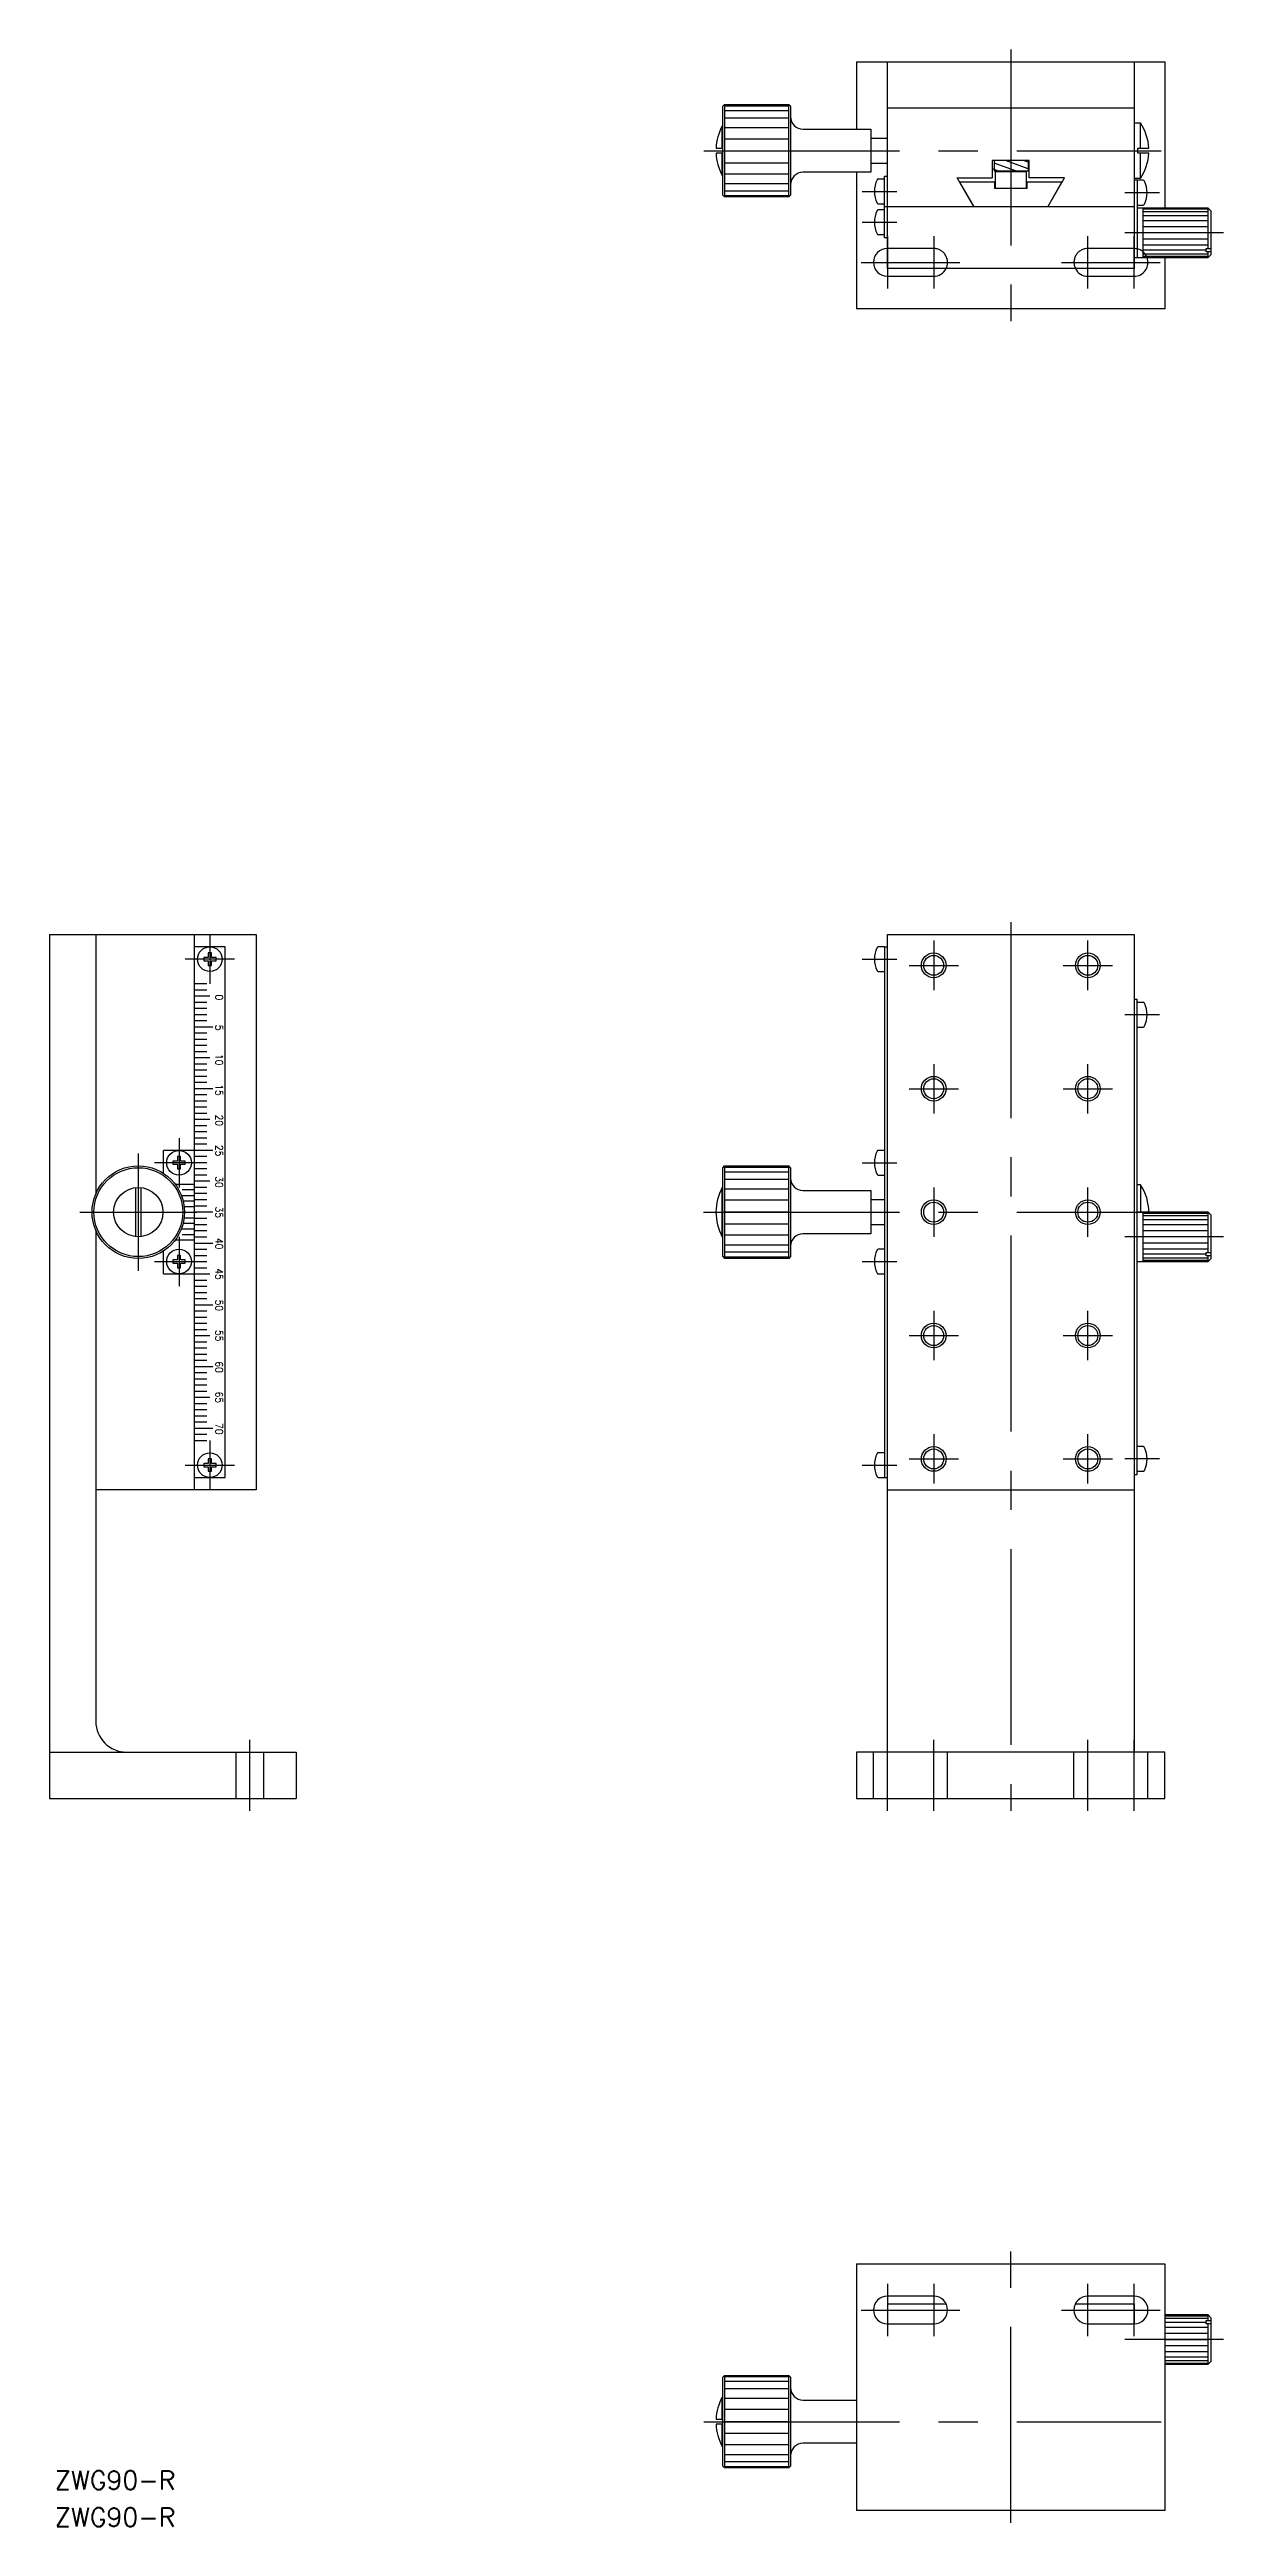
# Model space of a CAD drawing. Extents: x -156 to 312, y -213 to 188.
# Drawn here: x -155.9 to 34.5, y -213 to 188.4 of the extents above; entities that cross this region are included whole.
import ezdxf

# ---------------------------------------------------------------- set-up
doc = ezdxf.new("R2010")
doc.units = 0
doc.linetypes.add('CENTER', pattern=[50.8, 31.75, -6.35, 6.35, -6.35])
doc.linetypes.add('DASHED', pattern=[19.05, 12.7, -6.35])
doc.layers.get('0').update_dxf_attribs({"linetype": 'CONTINUOUS'})
doc.layers.add('CENTER', color=1, linetype='CONTINUOUS')
doc.styles.add('CONVERTER_1', font='txt.shx', dxfattribs={"width": 0.9})
doc.styles.get("Standard").update_dxf_attribs({"font": 'txt.shx', "height": 3, "bigfont": 'bigfont.shx'})

# ---------------------------------------------------------------- blocks, each defined once
blk = doc.blocks.new('*U2')
at = {"color": 7, "linetype": 'CONTINUOUS', "style": 'CONVERTER_1', "width": 0.9}
blk.add_text('70', height=1.2, rotation=270, dxfattribs=at).set_placement((-128.98, -34.19))
blk = doc.blocks.new('*U3')
at = {"color": 7, "linetype": 'CONTINUOUS', "style": 'CONVERTER_1', "width": 0.9}
blk.add_text('65', height=1.2, rotation=270, dxfattribs=at).set_placement((-128.98, -29.1))
blk = doc.blocks.new('*U4')
at = {"color": 7, "linetype": 'CONTINUOUS', "style": 'CONVERTER_1', "width": 0.9}
blk.add_text('60', height=1.2, rotation=270, dxfattribs=at).set_placement((-128.98, -24.19))
blk = doc.blocks.new('*U5')
at = {"color": 7, "linetype": 'CONTINUOUS', "style": 'CONVERTER_1', "width": 0.9}
blk.add_text('35', height=1.2, rotation=270, dxfattribs=at).set_placement((-128.98, 0.9))
blk = doc.blocks.new('*U6')
at = {"color": 7, "linetype": 'CONTINUOUS', "style": 'CONVERTER_1', "width": 0.9}
blk.add_text('45', height=1.2, rotation=270, dxfattribs=at).set_placement((-128.98, -9.1))
blk = doc.blocks.new('*U7')
at = {"color": 7, "linetype": 'CONTINUOUS', "style": 'CONVERTER_1', "width": 0.9}
blk.add_text('55', height=1.2, rotation=270, dxfattribs=at).set_placement((-128.98, -19.1))
blk = doc.blocks.new('*U8')
at = {"color": 7, "linetype": 'CONTINUOUS', "style": 'CONVERTER_1', "width": 0.9}
blk.add_text('50', height=1.2, rotation=270, dxfattribs=at).set_placement((-128.98, -14.19))
blk = doc.blocks.new('*U9')
at = {"color": 7, "linetype": 'CONTINUOUS', "style": 'CONVERTER_1', "width": 0.9}
blk.add_text('40', height=1.2, rotation=270, dxfattribs=at).set_placement((-128.98, -4.19))
blk = doc.blocks.new('*U10')
at = {"color": 7, "linetype": 'CONTINUOUS', "style": 'CONVERTER_1', "width": 0.9}
blk.add_text('30', height=1.2, rotation=270, dxfattribs=at).set_placement((-128.98, 5.81))
blk = doc.blocks.new('*U11')
at = {"color": 7, "linetype": 'CONTINUOUS', "style": 'CONVERTER_1', "width": 0.9}
blk.add_text('25', height=1.2, rotation=270, dxfattribs=at).set_placement((-128.98, 10.9))
blk = doc.blocks.new('*U12')
at = {"color": 7, "linetype": 'CONTINUOUS', "style": 'CONVERTER_1', "width": 0.9}
blk.add_text('15', height=1.2, rotation=270, dxfattribs=at).set_placement((-128.98, 20.72))
blk = doc.blocks.new('*U13')
at = {"color": 7, "linetype": 'CONTINUOUS', "style": 'CONVERTER_1', "width": 0.9}
blk.add_text('20', height=1.2, rotation=270, dxfattribs=at).set_placement((-128.98, 15.81))
blk = doc.blocks.new('*U14')
at = {"color": 7, "linetype": 'CONTINUOUS', "style": 'CONVERTER_1', "width": 0.9}
blk.add_text('5', height=1.2, rotation=270, dxfattribs=at).set_placement((-128.98, 30.36))
blk = doc.blocks.new('*U15')
at = {"color": 7, "linetype": 'CONTINUOUS', "style": 'CONVERTER_1', "width": 0.9}
blk.add_text('10', height=1.2, rotation=270, dxfattribs=at).set_placement((-128.98, 25.63))
blk = doc.blocks.new('*U16')
at = {"color": 7, "linetype": 'CONTINUOUS', "style": 'CONVERTER_1', "width": 0.9}
blk.add_text('0', height=1.2, rotation=270, dxfattribs=at).set_placement((-128.98, 35.27))
blk = doc.blocks.new('*U17')
at = {"color": 7, "linetype": 'CONTINUOUS'}
blk.add_text('ZWG90-R', height=3, dxfattribs=at).set_placement((-155, -213))
blk = doc.blocks.new('*U18')
at = {"color": 7, "linetype": 'CONTINUOUS'}
blk.add_text('ZWG90-R', height=3, dxfattribs=at).set_placement((-155, -207))

msp = doc.modelspace()

# ---------------------------------------------------------------- linework, layer by layer
at = {"color": 7, "linetype": 'CONTINUOUS'}
for p, q in [((-25, 186.42), (25, 186.42)), ((-25, 186.42), (-25, 175.52)), ((-20, 152.92), (-20, 186.42)), ((20, 186.42), (20, 152.92)), ((25, 186.42), (25, 162.72)), ((-46.4, 179.52), (-46.7, 179.22)), ((-46.7, 164.82), (-46.7, 179.22)), ((-46.4, 179.52), (-46.4, 164.52)), ((-46.4, 179.52), (-36, 179.52)), ((-36, 179.26), (-46.4, 179.26)), ((-46.4, 178.51), (-36, 178.51)), ((-36, 177.32), (-46.4, 177.32)), ((-36, 164.52), (-36, 179.52)), ((-35.7, 179.22), (-36, 179.52)), ((-35.7, 179.22), (-35.7, 164.82)), ((20, 178.92), (-20, 178.92)), ((-46.8, 176.02), (-46.7, 176.02)), ((-46.8, 172.42), (-46.8, 176.02)), ((-46.4, 175.77), (-36, 175.77)), ((-46.4, 173.96), (-36, 173.96)), ((-33.7, 175.52), (-22.7, 175.52)), ((-22.7, 175.52), (-22.7, 168.52)), ((-20, 174.02), (-22.7, 174.02)), ((20, 176.52), (21.01, 176.52)), ((21.01, 176.52), (21.01, 172.42)), ((-47.79, 172.42), (-46.7, 172.42)), ((-46.7, 171.62), (-47.79, 171.62)), ((-46.8, 168.02), (-46.8, 171.62)), ((-46.4, 172.02), (-36, 172.02)), ((-46.4, 170.07), (-36, 170.07)), ((-22.7, 170.02), (-20, 170.02)), ((-3, 170.42), (-3, 167.62)), ((3, 170.42), (-3, 170.42)), ((-2.7, 169.02), (-3, 169.02)), ((-2.7, 170.42), (-2.7, 168.69)), ((2.8, 168.69), (-2.7, 168.69)), ((-2.5, 165.92), (-2.5, 168.69)), ((2.5, 168.62), (-2.5, 168.62)), ((2.5, 168.69), (2.5, 165.92)), ((2.8, 170.42), (2.8, 168.69)), ((3, 167.62), (3, 170.42)), ((20.6, 172.42), (22.39, 172.42)), ((20.6, 171.62), (20.6, 172.42)), ((22.39, 171.62), (20.6, 171.62)), ((21.01, 171.62), (21.01, 167.52)), ((-46.7, 168.02), (-46.8, 168.02)), ((-46.4, 164.52), (-46.7, 164.82)), ((-46.4, 168.27), (-36, 168.27)), ((-46.4, 166.71), (-36, 166.71)), ((-46.4, 165.52), (-36, 165.52)), ((-46.4, 164.77), (-36, 164.77)), ((-36, 164.52), (-35.7, 164.82)), ((-22.7, 168.52), (-33.7, 168.52)), ((-25, 168.52), (-25, 146.42)), ((-20.5, 167.42), (-21.49, 167.42)), ((-20.5, 167.92), (-20, 167.92)), ((-20.5, 157.92), (-20.5, 167.92)), ((-8.71, 167.62), (-3, 167.62)), ((-6, 162.92), (-8.71, 167.62)), ((-2.6, 166.92), (-8.31, 166.92)), ((-8.31, 166.92), (-6, 162.92)), ((-2.6, 165.92), (-2.6, 166.92)), ((2.6, 165.92), (-2.6, 165.92)), ((8.31, 166.92), (2.6, 166.92)), ((2.6, 166.92), (2.6, 165.92)), ((8.71, 167.62), (3, 167.62)), ((6, 162.92), (8.71, 167.62)), ((6, 162.92), (8.31, 166.92)), ((21.01, 167.52), (20, 167.52)), ((21, 167.22), (20, 167.22)), ((20.5, 167.22), (20.5, 154.72)), ((21.49, 167.22), (20.5, 167.22)), ((-36, 164.52), (-46.4, 164.52)), ((-21.49, 163.42), (-20.5, 163.42)), ((-20.5, 162.42), (-21.49, 162.42)), ((20, 162.92), (-20.5, 162.92)), ((20.5, 163.22), (21.49, 163.22)), ((32, 162.72), (20.5, 162.72)), ((21.49, 162.58), (32, 162.58)), ((21.49, 162.18), (32, 162.18)), ((21.49, 161.54), (32, 161.54)), ((21.49, 160.72), (32, 160.72)), ((21.5, 154.72), (21.5, 162.72)), ((32, 156.18), (32, 162.72)), ((32, 162.72), (32.5, 162.22)), ((32.5, 155.22), (32.5, 162.22)), ((-21.49, 158.42), (-20.5, 158.42)), ((-20, 157.92), (-20.5, 157.92)), ((21.49, 159.75), (32, 159.75)), ((32, 158.72), (21.49, 158.72)), ((32, 157.68), (21.49, 157.68)), ((32, 156.72), (21.49, 156.72)), ((20, 152.92), (-20, 152.92)), ((20, 154.72), (32, 154.72)), ((31.7, 155.89), (21.49, 155.89)), ((32, 155.25), (21.49, 155.25)), ((32, 154.85), (21.49, 154.85)), ((25, 154.72), (25, 146.42)), ((31.7, 155.62), (31.7, 156.18)), ((31.7, 156.18), (32.5, 156.18)), ((32.5, 155.62), (31.7, 155.62)), ((32, 154.72), (32, 155.62)), ((32.5, 155.22), (32, 154.72)), ((-20, 151.67), (-12.5, 151.67)), ((12.5, 151.67), (20, 151.67)), ((25, 146.42), (-25, 146.42)), ((-155.88, 45), (-155.88, -95)), ((-155.88, 45), (-122.38, 45)), ((-148.38, 45), (-148.38, 2.94)), ((-132.38, -45), (-132.38, 45)), ((-122.38, 45), (-122.38, -45)), ((-20, -87.5), (-20, 45)), ((-20, 45), (20, 45)), ((20, 45), (20, -87.5)), ((-127.38, 43), (-132.38, 43)), ((-130.13, 41.25), (-130.88, 41.25)), ((-130.88, 41.25), (-130.88, 40.75)), ((-130.88, 40.75), (-130.13, 40.75)), ((-129.63, 42), (-130.13, 42)), ((-130.13, 42), (-130.13, 41.25)), ((-130.13, 40.75), (-130.13, 40)), ((-129.63, 41.25), (-129.63, 42)), ((-128.88, 41.25), (-129.63, 41.25)), ((-129.63, 40), (-129.63, 40.75)), ((-129.63, 40.75), (-128.88, 40.75)), ((-128.88, 40.75), (-128.88, 41.25)), ((-127.38, -43), (-127.38, 43)), ((-20.5, 43), (-21.49, 43)), ((-20.5, 43), (-20.5, -43)), ((-20.5, 43), (-20, 43)), ((-130.38, 37), (-132.38, 37)), ((-130.13, 40), (-129.63, 40)), ((-21.49, 39), (-20.5, 39)), ((-130.38, 36), (-132.38, 36)), ((-129.88, 35), (-132.38, 35)), ((-130.38, 34), (-132.38, 34)), ((-130.38, 33), (-132.38, 33)), ((20, 34.5), (20.5, 34.5)), ((20.5, -42.5), (20.5, 34.5)), ((21.49, 34), (20.5, 34)), ((-130.38, 32), (-132.38, 32)), ((-130.38, 31), (-132.38, 31)), ((-129.38, 30), (-132.38, 30)), ((-130.38, 29), (-132.38, 29)), ((20.5, 30), (21.49, 30)), ((-130.38, 28), (-132.38, 28)), ((-130.38, 27), (-132.38, 27)), ((-130.38, 26), (-132.38, 26)), ((-129.88, 25), (-132.38, 25)), ((-130.38, 24), (-132.38, 24)), ((-130.38, 23), (-132.38, 23)), ((-130.38, 22), (-132.38, 22)), ((-130.38, 21), (-132.38, 21)), ((-129.38, 20), (-132.38, 20)), ((-130.38, 19), (-132.38, 19)), ((-130.38, 18), (-132.38, 18)), ((-130.38, 17), (-132.38, 17)), ((-130.38, 16), (-132.38, 16)), ((-129.88, 15), (-132.38, 15)), ((-130.38, 14), (-132.38, 14)), ((-130.38, 13), (-132.38, 13)), ((-137.38, 6.28), (-137.38, 10)), ((-129.38, 10), (-137.38, 10)), ((-135.13, 8.25), (-135.88, 8.25)), ((-135.88, 8.25), (-135.88, 7.75)), ((-134.63, 9), (-135.13, 9)), ((-135.13, 9), (-135.13, 8.25)), ((-134.63, 8.25), (-134.63, 9)), ((-133.88, 8.25), (-134.63, 8.25)), ((-133.88, 7.75), (-133.88, 8.25)), ((-130.38, 12), (-132.38, 12)), ((-130.38, 11), (-132.38, 11)), ((-130.38, 9), (-132.38, 9)), ((-20.5, 10), (-21.49, 10)), ((-135.88, 7.75), (-135.13, 7.75)), ((-132.38, 4.5), (-135.38, 4.5)), ((-135.13, 7.75), (-135.13, 7)), ((-135.13, 7), (-134.63, 7)), ((-134.63, 7), (-134.63, 7.75)), ((-134.63, 7.75), (-133.88, 7.75)), ((-130.38, 8), (-132.38, 8)), ((-130.38, 7), (-132.38, 7)), ((-130.38, 6), (-132.38, 6)), ((-129.88, 5), (-132.38, 5)), ((-46.7, 7.2), (-46.4, 7.5)), ((-46.7, -7.2), (-46.7, 7.2)), ((-46.4, 7.5), (-46.4, -7.5)), ((-46.4, 7.5), (-36, 7.5)), ((-36, 7.24), (-46.4, 7.24)), ((-36, 6.5), (-46.4, 6.5)), ((-36, 5.3), (-46.4, 5.3)), ((-36, -7.5), (-36, 7.5)), ((-35.7, 7.2), (-36, 7.5)), ((-35.7, 7.2), (-35.7, -7.2)), ((-21.49, 6), (-20.5, 6)), ((21.06, 4.41), (20.5, 4.41)), ((21.06, 4.41), (21.06, 0)), ((-141.88, -3.98), (-141.88, 3.98)), ((-141.08, 3.98), (-141.08, -3.98)), ((-132.38, 3.6), (-134.38, 3.6)), ((-134.38, 2.7), (-132.38, 2.7)), ((-132.38, 1.8), (-134.2, 1.8)), ((-134.04, 0.9), (-132.38, 0.9)), ((-133.98, 0), (-132.38, 0)), ((-130.38, 4), (-132.38, 4)), ((-130.38, 3), (-132.38, 3)), ((-130.38, 2), (-132.38, 2)), ((-132.38, 1), (-130.38, 1)), ((-129.38, 0), (-132.38, 0)), ((-46.8, -4), (-46.8, 4)), ((-46.8, 4), (-46.7, 4)), ((-36, 3.75), (-46.4, 3.75)), ((-36, 1.94), (-46.4, 1.94)), ((-36, 0), (-46.4, 0)), ((-33.7, 3.5), (-22.7, 3.5)), ((-22.7, 3.5), (-22.7, -3.5)), ((-20.5, 2), (-22.7, 2)), ((32, 0), (20.5, 0)), ((21.5, -8), (21.5, 0)), ((32, -6.53), (32, 0)), ((32, 0), (32.5, -0.5)), ((-148.38, -2.94), (-148.38, -82.5)), ((-134.38, -2.7), (-132.38, -2.7)), ((-134.38, -3.6), (-132.38, -3.6)), ((-134.2, -1.8), (-132.38, -1.8)), ((-134.04, -0.9), (-132.38, -0.9)), ((-132.38, -1), (-130.38, -1)), ((-132.38, -2), (-130.38, -2)), ((-132.38, -3), (-130.38, -3)), ((-132.38, -4), (-130.38, -4)), ((-46.7, -4), (-46.8, -4)), ((-36, -1.94), (-46.4, -1.94)), ((-36, -3.75), (-46.4, -3.75)), ((-22.7, -3.5), (-33.7, -3.5)), ((-22.7, -2), (-20.5, -2)), ((21.5, -0.14), (32, -0.14)), ((21.5, -0.54), (32, -0.54)), ((21.5, -1.17), (32, -1.17)), ((21.5, -2), (32, -2)), ((21.5, -2.96), (32, -2.96)), ((32, -4), (21.5, -4)), ((32.5, -7.5), (32.5, -0.5)), ((-137.38, -10), (-137.38, -6.28)), ((-135.88, -7.75), (-135.88, -8.25)), ((-135.13, -7.75), (-135.88, -7.75)), ((-135.38, -4.5), (-132.38, -4.5)), ((-134.63, -7), (-135.13, -7)), ((-135.13, -7), (-135.13, -7.75)), ((-134.63, -7.75), (-134.63, -7)), ((-133.88, -7.75), (-134.63, -7.75)), ((-133.88, -8.25), (-133.88, -7.75)), ((-132.38, -5), (-129.38, -5)), ((-132.38, -6), (-130.38, -6)), ((-132.38, -7), (-130.38, -7)), ((-132.38, -8), (-130.38, -8)), ((-46.7, -7.2), (-46.4, -7.5)), ((-46.4, -5.3), (-36, -5.3)), ((-36, -6.5), (-46.4, -6.5)), ((-46.4, -7.24), (-36, -7.24)), ((-36, -7.5), (-46.4, -7.5)), ((-35.7, -7.2), (-36, -7.5)), ((-20.5, -6), (-21.49, -6)), ((20.5, -8), (32, -8)), ((32, -5.04), (21.5, -5.04)), ((32, -6), (21.5, -6)), ((31.7, -6.83), (21.5, -6.83)), ((32, -7.46), (21.5, -7.46)), ((32, -7.86), (21.5, -7.86)), ((31.7, -6.53), (32.5, -6.53)), ((31.7, -7.1), (31.7, -6.53)), ((32.5, -7.1), (31.7, -7.1)), ((32, -8), (32, -7.1)), ((32.5, -7.5), (32, -8)), ((-137.38, -10), (-129.88, -10)), ((-135.88, -8.25), (-135.13, -8.25)), ((-135.13, -8.25), (-135.13, -9)), ((-135.13, -9), (-134.63, -9)), ((-134.63, -8.25), (-133.88, -8.25)), ((-134.63, -9), (-134.63, -8.25)), ((-132.38, -9), (-130.38, -9)), ((-132.38, -11), (-130.38, -11)), ((-132.38, -12), (-130.38, -12)), ((-21.49, -10), (-20.5, -10)), ((-132.38, -13), (-130.38, -13)), ((-132.38, -14), (-130.38, -14)), ((-132.38, -15), (-129.38, -15)), ((-132.38, -16), (-130.38, -16)), ((-132.38, -17), (-130.38, -17)), ((-132.38, -18), (-130.38, -18)), ((-132.38, -19), (-130.38, -19)), ((-132.38, -20), (-129.88, -20)), ((-132.38, -21), (-130.38, -21)), ((-132.38, -22), (-130.38, -22)), ((-132.38, -23), (-130.38, -23)), ((-132.38, -24), (-130.38, -24)), ((-132.38, -25), (-129.38, -25)), ((-132.38, -26), (-130.38, -26)), ((-132.38, -27), (-130.38, -27)), ((-132.38, -28), (-130.38, -28)), ((-132.38, -29), (-130.38, -29)), ((-132.38, -30), (-129.88, -30)), ((-132.38, -31), (-130.38, -31)), ((-132.38, -32), (-130.38, -32)), ((-132.38, -33), (-130.38, -33)), ((-132.38, -34), (-130.38, -34)), ((-132.38, -35), (-129.38, -35)), ((-132.38, -36), (-130.38, -36)), ((-132.38, -37), (-130.38, -37)), ((-129.63, -40), (-130.13, -40)), ((-130.13, -40), (-130.13, -40.75)), ((-129.63, -40.75), (-129.63, -40)), ((-20.5, -39), (-21.49, -39)), ((21.49, -38), (20.5, -38)), ((-132.38, -43), (-127.38, -43)), ((-130.88, -40.75), (-130.88, -41.25)), ((-130.13, -40.75), (-130.88, -40.75)), ((-130.88, -41.25), (-130.13, -41.25)), ((-130.13, -41.25), (-130.13, -42)), ((-130.13, -42), (-129.63, -42)), ((-128.88, -40.75), (-129.63, -40.75)), ((-129.63, -41.25), (-128.88, -41.25)), ((-129.63, -42), (-129.63, -41.25)), ((-128.88, -41.25), (-128.88, -40.75)), ((-21.49, -43), (-20.5, -43)), ((-20.5, -43), (-20, -43)), ((20, -42.5), (20.5, -42.5)), ((20.5, -42), (21.49, -42)), ((-122.38, -45), (-148.38, -45)), ((-20, -45), (20, -45)), ((-155.88, -87.5), (-115.88, -87.5)), ((-115.88, -87.5), (-115.88, -95)), ((25, -87.5), (-25, -87.5)), ((-25, -87.5), (-25, -95)), ((25, -95), (25, -87.5)), ((-155.88, -95), (-115.88, -95)), ((-25, -95), (25, -95)), ((-25, -170.42), (-25, -210.42)), ((-25, -170.42), (25, -170.42)), ((25, -170.42), (25, -210.42)), ((-12.5, -175.67), (-20, -175.67)), ((20, -175.67), (12.5, -175.67)), ((-20, -176.92), (-20, -180.17)), ((-20, -176.92), (-10.48, -176.92)), ((-20, -180.17), (-12.5, -180.17)), ((10.48, -176.92), (20, -176.92)), ((12.5, -180.17), (20, -180.17)), ((20, -176.92), (20, -180.17)), ((32, -178.72), (25, -178.72)), ((25, -178.85), (32, -178.85)), ((25, -179.25), (32, -179.25)), ((25, -179.89), (31.7, -179.89)), ((31.7, -180.18), (31.7, -179.62)), ((31.7, -179.62), (32.5, -179.62)), ((32.5, -180.18), (31.7, -180.18)), ((32, -178.72), (32.5, -179.22)), ((32, -179.62), (32, -178.72)), ((32, -186.72), (32, -180.18)), ((32.5, -186.22), (32.5, -179.22)), ((25, -180.72), (32, -180.72)), ((25, -181.68), (32, -181.68)), ((25, -182.72), (32, -182.72)), ((32, -183.75), (25, -183.75)), ((-46.7, -188.82), (-46.4, -188.52)), ((-46.4, -188.52), (-46.4, -203.52)), ((-46.4, -188.52), (-36, -188.52)), ((-36, -203.52), (-36, -188.52)), ((-35.7, -188.82), (-36, -188.52)), ((32, -184.72), (25, -184.72)), ((32, -185.54), (25, -185.54)), ((32, -186.18), (25, -186.18)), ((32, -186.58), (25, -186.58)), ((25, -186.72), (32, -186.72)), ((32.5, -186.22), (32, -186.72)), ((-46.8, -195.62), (-46.8, -192.02)), ((-46.8, -192.02), (-46.7, -192.02)), ((-46.7, -203.22), (-46.7, -188.82)), ((-36, -188.77), (-46.4, -188.77)), ((-36, -189.52), (-46.4, -189.52)), ((-36, -190.71), (-46.4, -190.71)), ((-36, -192.27), (-46.4, -192.27)), ((-35.7, -188.82), (-35.7, -203.22)), ((-33.7, -192.52), (-25, -192.52)), ((-47.79, -195.62), (-46.7, -195.62)), ((-46.7, -196.42), (-47.79, -196.42)), ((-46.8, -200.02), (-46.8, -196.42)), ((-36, -194.07), (-46.4, -194.07)), ((-36, -196.02), (-46.4, -196.02)), ((-46.7, -200.02), (-46.8, -200.02)), ((-36, -197.96), (-46.4, -197.96)), ((-36, -199.77), (-46.4, -199.77)), ((-25, -199.52), (-33.7, -199.52)), ((-46.7, -203.22), (-46.4, -203.52)), ((-46.4, -201.32), (-36, -201.32)), ((-36, -202.51), (-46.4, -202.51)), ((-46.4, -203.26), (-36, -203.26)), ((-36, -203.52), (-46.4, -203.52)), ((-36, -203.52), (-35.7, -203.22)), ((25, -210.42), (-25, -210.42))]:
    msp.add_line(p, q, dxfattribs=at)
at = {"color": 3, "linetype": 'CONTINUOUS'}
for p, q in [((0.95, 168.69), (-2.7, 170.02)), ((-1.97, 168.69), (-2.7, 168.96)), ((2.8, 169.08), (-0.86, 170.42)), ((2.8, 170.15), (2.06, 170.42))]:
    msp.add_line(p, q, dxfattribs=at)
at = {"color": 3, "linetype": 'DASHED'}
for p, q in [((-12.5, 156.17), (-20, 156.17)), ((20, 156.17), (12.5, 156.17)), ((-125.63, -95), (-125.63, -87.5)), ((-121.13, -95), (-121.13, -87.5)), ((-22.25, -95), (-22.25, -87.5)), ((-10.25, -95), (-10.25, -87.5)), ((10.25, -95), (10.25, -87.5)), ((22.25, -95), (22.25, -87.5))]:
    msp.add_line(p, q, dxfattribs=at)
at = {"color": 7, "linetype": 'CONTINUOUS'}
for centre, radius in [((-129.88, 41), 2), ((-12.5, 40), 1.62), ((12.5, 40), 1.62), ((-12.5, 20), 1.62), ((12.5, 20), 1.62), ((-134.88, 8), 2), ((-141.48, 0), 7.5), ((-141.48, 0), 7.2), ((-141.48, 0), 4), ((-12.5, 0), 1.62), ((12.5, 0), 1.62), ((-134.88, -8), 2), ((-12.5, -20), 1.62), ((12.5, -20), 1.62), ((-129.88, -41), 2), ((-12.5, -40), 1.62), ((12.5, -40), 1.62)]:
    msp.add_circle(centre, radius, dxfattribs=at)
at = {"color": 3, "linetype": 'CONTINUOUS'}
for centre in [(-12.5, 40), (12.5, 40), (-12.5, 20), (12.5, 20), (-12.5, 0), (12.5, 0), (-12.5, -20), (12.5, -20), (-12.5, -40), (12.5, -40)]:
    msp.add_circle(centre, 2, dxfattribs=at)
at = {"color": 7, "linetype": 'CONTINUOUS'}
for centre, radius, start, end in [((-33.7, 177.52), 2, 180, 270), ((-39.3, 172.02), 8.5, 151.9275, 177.3027), ((14.4, 172.02), 8, 2.866, 34.2289), ((-39.3, 172.02), 8.5, 182.6973, 208.0725), ((14.4, 172.02), 8, 325.7711, 357.134), ((-33.7, 166.52), 2, 90, 180), ((-17.75, 165.42), 4.35, 154.3284, 205.6716), ((-21.49, 167.22), 0.2, 90, 154.3284), ((21.49, 167.02), 0.2, 25.6716, 90), ((17.75, 165.22), 4.35, 334.3284, 25.6716), ((-17.75, 160.42), 4.35, 154.3284, 205.6716), ((-21.49, 163.62), 0.2, 205.6716, 270), ((-21.49, 162.22), 0.2, 90, 154.3284), ((21.49, 163.42), 0.2, 270, 334.3284), ((-21.49, 158.62), 0.2, 205.6716, 270), ((-20, 153.92), 2.25, 90, 270), ((-12.5, 153.92), 2.25, 270, 333.6122), ((12.5, 153.92), 2.25, 206.3878, 270), ((20, 153.92), 2.25, 270, 20.8275), ((-17.75, 41), 4.35, 154.3284, 205.6716), ((-21.49, 42.8), 0.2, 90, 154.3284), ((-21.49, 39.2), 0.2, 205.6716, 270), ((21.49, 33.8), 0.2, 25.6716, 90), ((17.75, 32), 4.35, 334.3284, 25.6716), ((21.49, 30.2), 0.2, 270, 334.3284), ((-17.75, 8), 4.35, 154.3284, 205.6716), ((-21.49, 9.8), 0.2, 90, 154.3284), ((-33.7, 5.5), 2, 180, 270), ((-21.49, 6.2), 0.2, 205.6716, 270), ((14.39, 0), 8, 0, 33.4791), ((-39.3, 0), 8.5, 151.9275, 208.0725), ((-33.7, -5.5), 2, 90, 180), ((-17.75, -8), 4.35, 154.3284, 205.6716), ((-21.49, -6.2), 0.2, 90, 154.3284), ((-21.49, -9.8), 0.2, 205.6716, 270), ((-17.75, -41), 4.35, 154.3284, 205.6716), ((-21.49, -39.2), 0.2, 90, 154.3284), ((21.49, -38.2), 0.2, 25.6716, 90), ((17.75, -40), 4.35, 334.3284, 25.6716), ((-21.49, -42.8), 0.2, 205.6716, 270), ((21.49, -41.8), 0.2, 270, 334.3284), ((-143.38, -82.5), 5, 180, 270), ((-20, -177.92), 2.25, 90, 270), ((-12.5, -177.92), 2.25, 270, 90), ((12.5, -177.92), 2.25, 90, 270), ((20, -177.92), 2.25, 270, 90), ((-39.3, -196.02), 8.5, 151.9275, 177.3027), ((-33.7, -190.52), 2, 180, 270), ((-39.3, -196.02), 8.5, 182.6973, 208.0725), ((-33.7, -201.52), 2, 90, 180)]:
    msp.add_arc(centre, radius, start, end, dxfattribs=at)
at = {"color": 3, "linetype": 'DASHED'}
for centre, start, end in [((-12.5, 153.92), 333.6122, 90), ((12.5, 153.92), 90, 206.3878), ((20, 153.92), 20.8275, 90)]:
    msp.add_arc(centre, 2.25, start, end, dxfattribs=at)
at = {"layer": 'CENTER', "color": 1, "linetype": 'CENTER'}
for p, q in [((0, 188.42), (0, 144.42)), ((-49.79, 172.02), (24.39, 172.02)), ((-24.1, 165.42), (-18.5, 165.42)), ((24.1, 165.22), (18.5, 165.22)), ((-24.1, 160.42), (-18.5, 160.42)), ((-20, 158.17), (-20, 149.67)), ((-12.5, 158.17), (-12.5, 149.67)), ((12.5, 149.67), (12.5, 158.17)), ((34.5, 158.72), (18.5, 158.72)), ((20, 149.67), (20, 158.17)), ((-24.25, 153.92), (-8.25, 153.92)), ((8.25, 153.92), (24.25, 153.92)), ((-129.88, 45), (-129.88, 37)), ((0, 47), (0, -97)), ((-125.88, 41), (-133.88, 41)), ((-24.1, 41), (-18.5, 41)), ((-12.5, 44), (-12.5, 36)), ((12.5, 36), (12.5, 44)), ((-16.5, 40), (-8.5, 40)), ((8.5, 40), (16.5, 40)), ((24.1, 32), (18.5, 32)), ((-12.5, 24), (-12.5, 16)), ((12.5, 16), (12.5, 24)), ((-16.5, 20), (-8.5, 20)), ((8.5, 20), (16.5, 20)), ((-141.48, 9.5), (-141.48, -9.5)), ((-134.88, 12), (-134.88, 4)), ((-130.88, 8), (-138.88, 8)), ((-24.1, 8), (-18.5, 8)), ((-150.98, 0), (-131.98, 0)), ((-49.8, 0), (24.39, 0)), ((-12.5, 4), (-12.5, -4)), ((12.5, -4), (12.5, 4)), ((-134.88, -4), (-134.88, -12)), ((34.5, -4), (18.5, -4)), ((-138.88, -8), (-130.88, -8)), ((-24.1, -8), (-18.5, -8)), ((-12.5, -16), (-12.5, -24)), ((12.5, -24), (12.5, -16)), ((-16.5, -20), (-8.5, -20)), ((8.5, -20), (16.5, -20)), ((-12.5, -36), (-12.5, -44)), ((12.5, -44), (12.5, -36)), ((-129.88, -37), (-129.88, -45)), ((-16.5, -40), (-8.5, -40)), ((8.5, -40), (16.5, -40)), ((24.1, -40), (18.5, -40)), ((-133.88, -41), (-125.88, -41)), ((-24.1, -41), (-18.5, -41)), ((-123.38, -97), (-123.38, -85.5)), ((-20, -97), (-20, -85.5)), ((-12.5, -97), (-12.5, -85.5)), ((12.5, -97), (12.5, -85.5)), ((20, -97), (20, -85.5)), ((0, -212.42), (0, -168.42)), ((-20, -173.67), (-20, -182.17)), ((-12.5, -173.67), (-12.5, -182.17)), ((12.5, -182.17), (12.5, -173.67)), ((20, -182.17), (20, -173.67)), ((-24.25, -177.92), (-8.25, -177.92)), ((8.25, -177.92), (24.25, -177.92)), ((34.5, -182.72), (18.5, -182.72)), ((-49.79, -196.02), (24.39, -196.02))]:
    msp.add_line(p, q, dxfattribs=at)

# ---------------------------------------------------------------- block references
at = {"color": 7, "linetype": 'CONTINUOUS'}
for name in ['*U16', '*U14', '*U15', '*U12', '*U13', '*U11', '*U10', '*U5', '*U9', '*U6', '*U8', '*U7', '*U4', '*U3', '*U2', '*U18', '*U17']:
    msp.add_blockref(name, (0, 0), dxfattribs=at)

doc.saveas('drawing.dxf')
